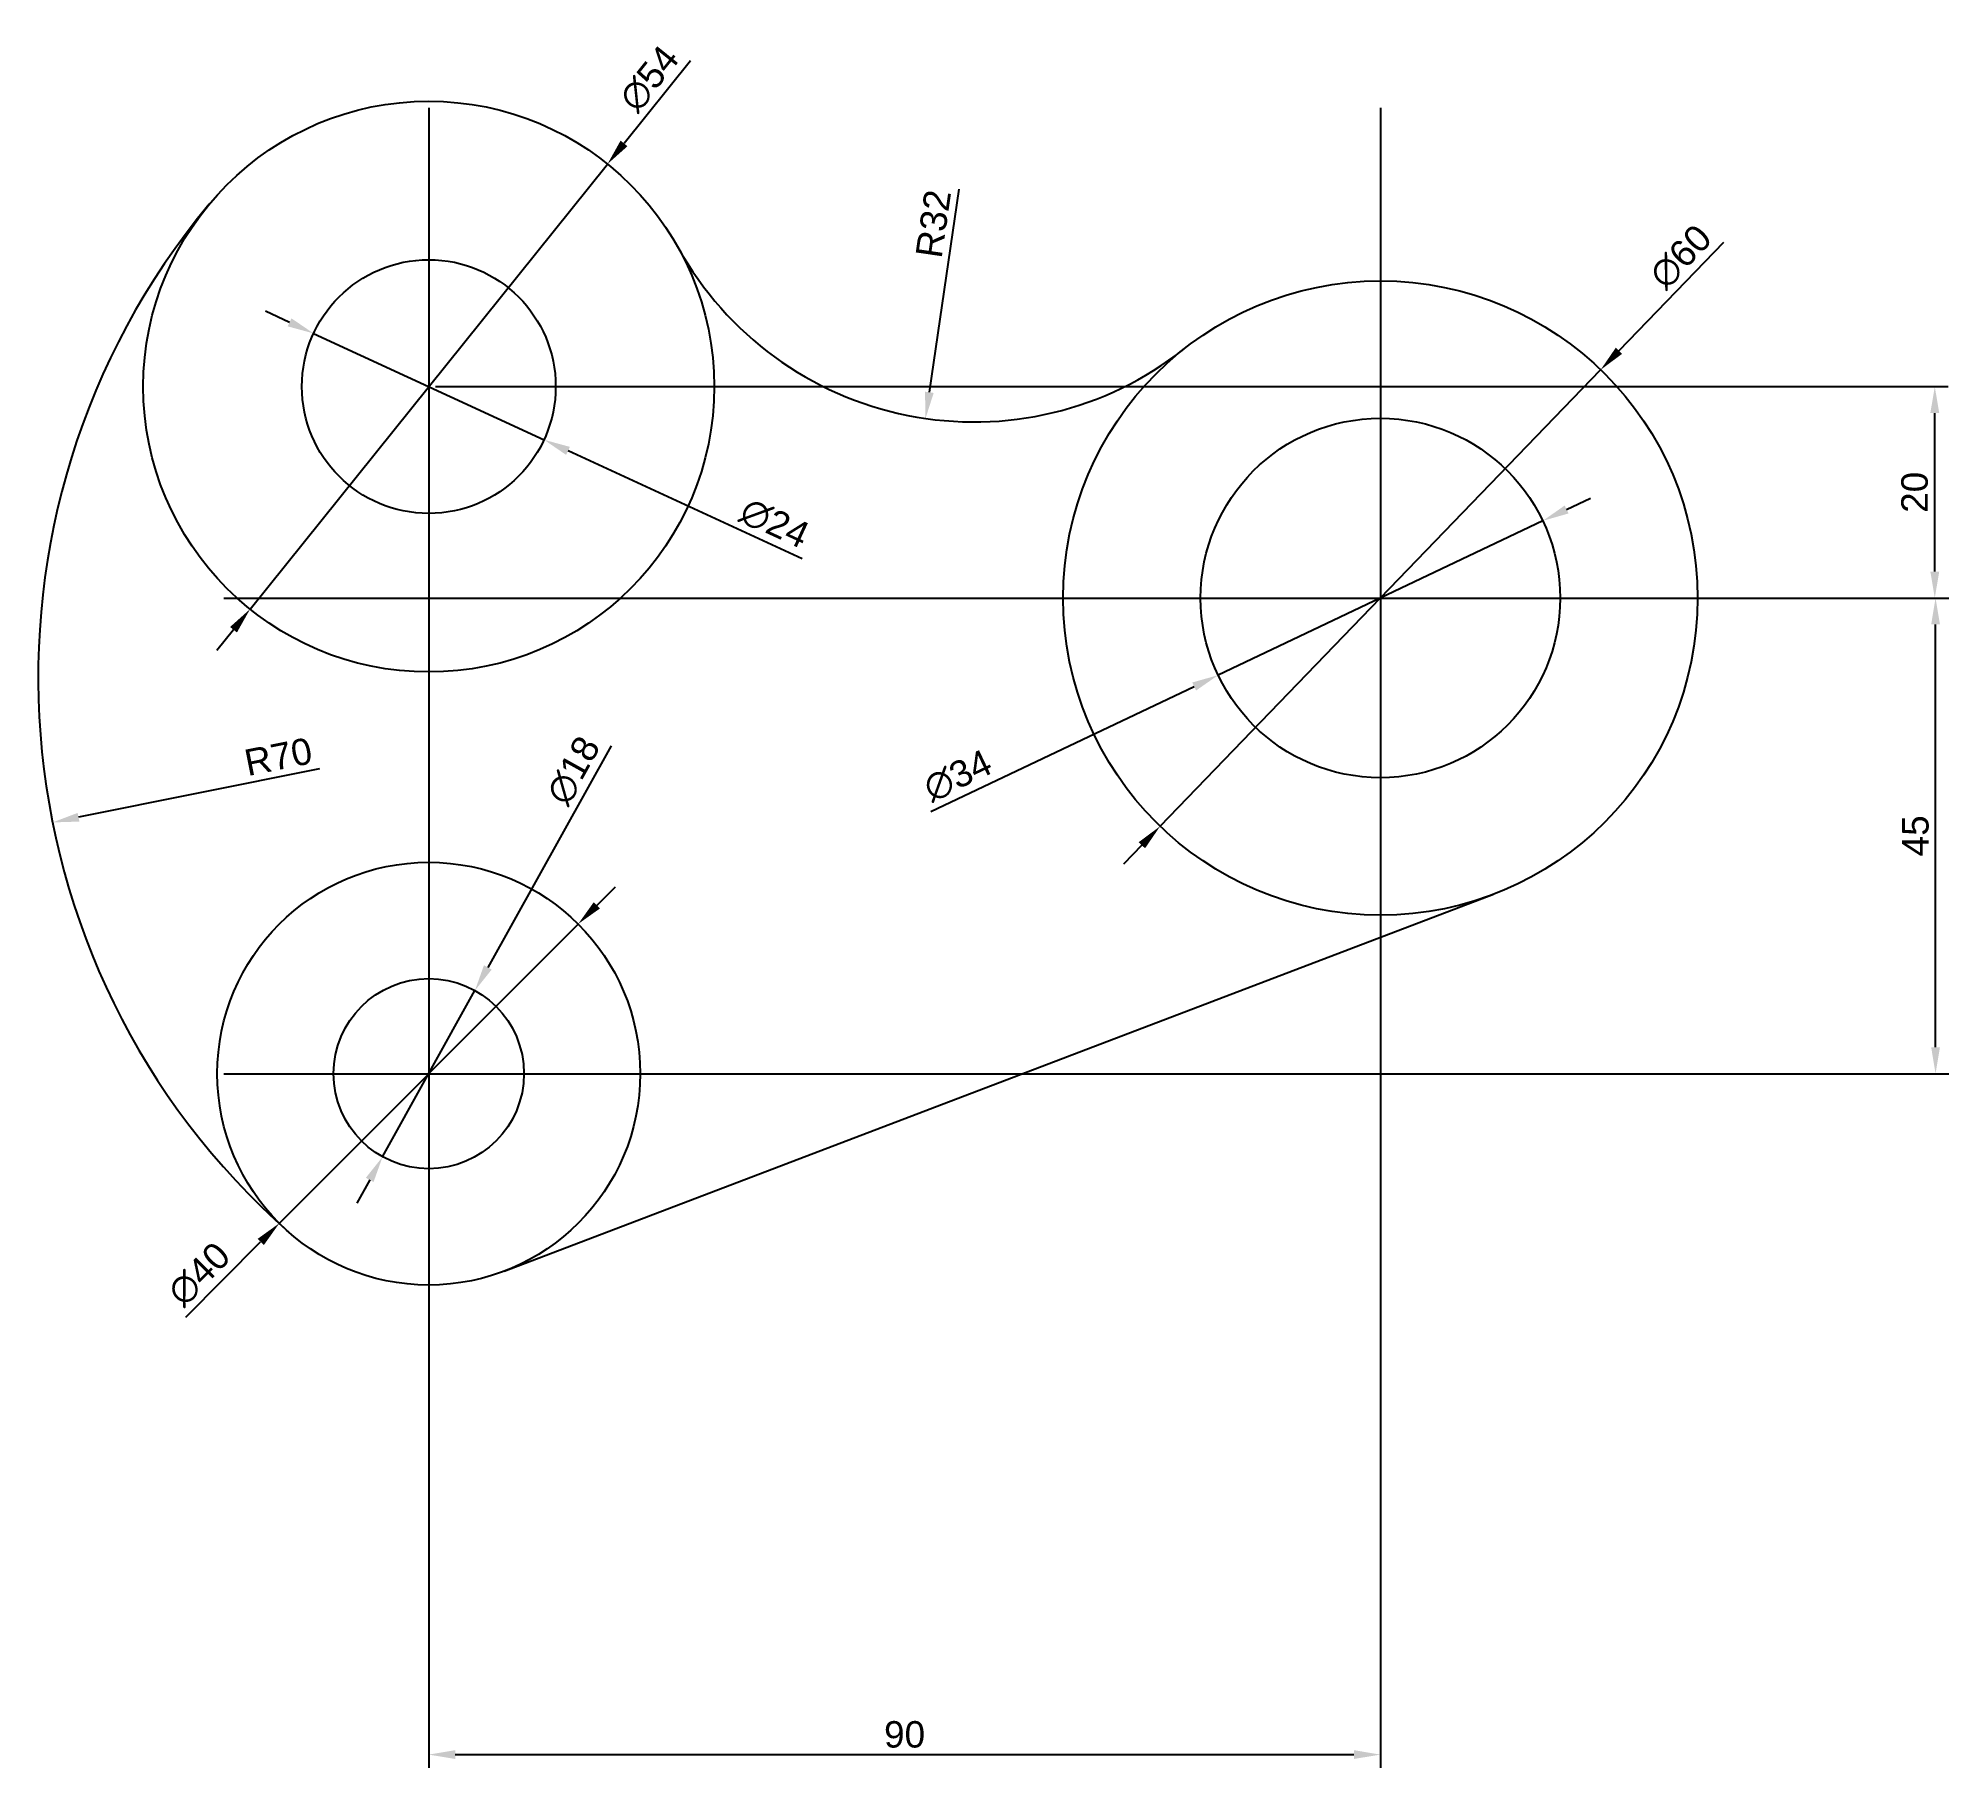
# Model space of a CAD drawing. Header units: millimetres. Extents: x 1 to 181, y -45 to 118.
import ezdxf

# ---------------------------------------------------------------- set-up
doc = ezdxf.new("R2010")
doc.units = ezdxf.units.MM
doc.styles.get("Standard").update_dxf_attribs({"font": 'arial.ttf'})
doc.dimstyles.new('Annotative', dxfattribs={"dimscale": 0, "dimtxt": 2.5, "dimasz": 2.5, "dimexe": 1.25, "dimexo": 0.625, "dimtad": 1, "dimtxsty": 'Standard', "dimcen": 2.5, "dimadec": 0, "dimazin": 0, "dimtfac": 1, "dimtmove": 0, "dimatfit": 3, "dimfxl": 1, "dimarcsym": 0})
doc.dimstyles.new('ISO-25', dxfattribs={"dimtxt": 2.5, "dimasz": 2.5, "dimexe": 1.25, "dimexo": 0.625, "dimtad": 1, "dimtxsty": 'Standard', "dimcen": 2.5, "dimadec": 0, "dimazin": 0, "dimtfac": 1, "dimtmove": 0, "dimatfit": 3, "dimfxl": 1, "dimarcsym": 0})

# ---------------------------------------------------------------- blocks, each defined once
blk = doc.blocks.new('*D1')
at = {"color": 0, "lineweight": -2, "transparency": 16777216}
for p, q in [((37.45, 111.67), (37.45, -45.38)), ((127.45, 111.67), (127.45, -45.38)), ((39.95, -44.13), (124.95, -44.13))]:
    blk.add_line(p, q, dxfattribs=at)
at = {"color": 0, "transparency": 16777216}
for points in [[(39.95, -43.71), (39.95, -44.54), (37.45, -44.13)], [(124.95, -43.71), (124.95, -44.54), (127.45, -44.13)]]:
    blk.add_solid(points, dxfattribs=at)
at = {"layer": 'Defpoints', "color": 0, "transparency": 16777216}
for p in [(37.45, 112.29), (127.45, 112.29), (127.45, -44.13)]:
    blk.add_point(p, dxfattribs=at)
at = {"color": 0, "transparency": 16777216, "insert": (82.45, -42.23), "char_height": 2.5, "attachment_point": 5}
blk.add_mtext('90', dxfattribs=at)
blk = doc.blocks.new('*D3')
at = {"color": 0, "lineweight": -2, "transparency": 16777216}
for p, q in [((18.08, 65.29), (95.58, 65.29)), ((99.33, 65.29), (155.58, 65.29)), ((159.33, 65.29), (181.2, 65.29)), ((179.95, 22.79), (179.95, 62.79)), ((18.08, 20.29), (181.2, 20.29))]:
    blk.add_line(p, q, dxfattribs=at)
at = {"color": 0, "transparency": 16777216}
for points in [[(179.54, 62.79), (180.37, 62.79), (179.95, 65.29)], [(179.54, 22.79), (180.37, 22.79), (179.95, 20.29)]]:
    blk.add_solid(points, dxfattribs=at)
at = {"layer": 'Defpoints', "color": 0, "transparency": 16777216}
for p in [(17.45, 65.29), (179.95, 65.29), (17.45, 20.29)]:
    blk.add_point(p, dxfattribs=at)
at = {"color": 0, "transparency": 16777216, "insert": (178.06, 42.79), "char_height": 2.5, "attachment_point": 5, "rotation": 90}
blk.add_mtext('45', dxfattribs=at)
blk = doc.blocks.new('*D4')
at = {"color": 0, "lineweight": -2, "transparency": 16777216}
for p, q in [((38.08, 85.29), (181.13, 85.29)), ((179.88, 67.79), (179.88, 82.79)), ((38.08, 65.29), (181.13, 65.29))]:
    blk.add_line(p, q, dxfattribs=at)
at = {"color": 0, "transparency": 16777216}
for points in [[(179.46, 82.79), (180.3, 82.79), (179.88, 85.29)], [(179.46, 67.79), (180.3, 67.79), (179.88, 65.29)]]:
    blk.add_solid(points, dxfattribs=at)
at = {"layer": 'Defpoints', "color": 0, "transparency": 16777216}
for p in [(37.45, 85.29), (179.88, 85.29), (37.45, 65.29)]:
    blk.add_point(p, dxfattribs=at)
at = {"color": 0, "transparency": 16777216, "insert": (177.98, 75.29), "char_height": 2.5, "attachment_point": 5, "rotation": 90}
blk.add_mtext('20', dxfattribs=at)
blk = doc.blocks.new('*D5')
at = {"color": 0, "lineweight": -2, "transparency": 16777216}
for p, q in [((53.35, 36.21), (55.11, 37.98)), ((51.58, 34.45), (23.32, 6.14)), ((14.46, -2.74), (21.55, 4.37))]:
    blk.add_line(p, q, dxfattribs=at)
at = {"color": 0, "transparency": 16777216}
for points in [[(53.05, 36.51), (53.64, 35.92), (51.58, 34.45)], [(21.26, 4.66), (21.85, 4.07), (23.32, 6.14)]]:
    blk.add_solid(points, dxfattribs=at)
at = {"layer": 'Defpoints', "color": 0, "transparency": 16777216}
for p in [(51.58, 34.45), (23.32, 6.14)]:
    blk.add_point(p, dxfattribs=at)
at = {"color": 0, "transparency": 16777216, "insert": (15.73, 1.32), "char_height": 2.5, "attachment_point": 5, "rotation": 45.0484}
blk.add_mtext('∅40', dxfattribs=at)
blk = doc.blocks.new('*D6')
at = {"color": 0, "lineweight": -2, "transparency": 16777216}
for p, q in [((54.69, 51.32), (43.04, 30.34)), ((33.08, 12.42), (41.82, 28.16)), ((31.87, 10.24), (30.65, 8.05))]:
    blk.add_line(p, q, dxfattribs=at)
at = {"color": 0, "transparency": 16777216}
for points in [[(42.67, 30.55), (43.4, 30.14), (41.82, 28.16)], [(31.5, 10.44), (32.23, 10.04), (33.08, 12.42)]]:
    blk.add_solid(points, dxfattribs=at)
at = {"layer": 'Defpoints', "color": 0, "transparency": 16777216}
for p in [(41.82, 28.16), (33.08, 12.42)]:
    blk.add_point(p, dxfattribs=at)
at = {"color": 0, "transparency": 16777216, "insert": (51.13, 48.97), "char_height": 2.5, "attachment_point": 5, "rotation": 60.9431}
blk.add_mtext('∅18', dxfattribs=at)
blk = doc.blocks.new('*D7')
at = {"color": 0, "lineweight": -2, "transparency": 16777216}
blk.add_line((27.13, 49.12), (4.33, 44.55), dxfattribs=at)
at = {"color": 0, "transparency": 16777216}
blk.add_solid([(4.24, 44.96), (4.41, 44.14), (1.87, 44.06)], dxfattribs=at)
at = {"layer": 'Defpoints', "color": 0, "transparency": 16777216}
for p in [(70.51, 57.8), (1.87, 44.06)]:
    blk.add_point(p, dxfattribs=at)
at = {"color": 0, "transparency": 16777216, "insert": (23.22, 50.27), "char_height": 2.5, "attachment_point": 5, "rotation": 11.3175}
blk.add_mtext('R70', dxfattribs=at)
blk = doc.blocks.new('*D8')
at = {"color": 0, "lineweight": -2, "transparency": 16777216}
for p, q in [((24.29, 91.37), (22.02, 92.42)), ((26.56, 90.32), (48.35, 80.26)), ((72.75, 68.99), (50.62, 79.21))]:
    blk.add_line(p, q, dxfattribs=at)
at = {"color": 0, "transparency": 16777216}
for points in [[(24.46, 91.75), (24.11, 90.99), (26.56, 90.32)], [(50.79, 79.59), (50.44, 78.83), (48.35, 80.26)]]:
    blk.add_solid(points, dxfattribs=at)
at = {"layer": 'Defpoints', "color": 0, "transparency": 16777216}
for p in [(26.56, 90.32), (48.35, 80.26)]:
    blk.add_point(p, dxfattribs=at)
at = {"color": 0, "transparency": 16777216, "insert": (70.15, 72.36), "char_height": 2.5, "attachment_point": 5, "rotation": 335.2183}
blk.add_mtext('∅24', dxfattribs=at)
blk = doc.blocks.new('*D9')
at = {"color": 0, "lineweight": -2, "transparency": 16777216}
for p, q in [((62.21, 116.12), (55.92, 108.29)), ((20.55, 64.24), (54.35, 106.34)), ((18.98, 62.29), (17.42, 60.34))]:
    blk.add_line(p, q, dxfattribs=at)
at = {"color": 0, "transparency": 16777216}
for points in [[(55.59, 108.56), (56.24, 108.03), (54.35, 106.34)], [(18.66, 62.55), (19.31, 62.03), (20.55, 64.24)]]:
    blk.add_solid(points, dxfattribs=at)
at = {"layer": 'Defpoints', "color": 0, "transparency": 16777216}
for p in [(54.35, 106.34), (20.55, 64.24)]:
    blk.add_point(p, dxfattribs=at)
at = {"color": 0, "transparency": 16777216, "insert": (58.31, 114.42), "char_height": 2.5, "attachment_point": 5, "rotation": 51.2401}
blk.add_mtext('∅54', dxfattribs=at)
blk = doc.blocks.new('*D10')
at = {"color": 0, "lineweight": -2, "transparency": 16777216}
blk.add_line((87.58, 103.98), (84.79, 84.75), dxfattribs=at)
at = {"color": 0, "transparency": 16777216}
blk.add_solid([(84.38, 84.81), (85.2, 84.69), (84.43, 82.28)], dxfattribs=at)
at = {"layer": 'Defpoints', "color": 0, "transparency": 16777216}
for p in [(89.02, 113.95), (84.43, 82.28)]:
    blk.add_point(p, dxfattribs=at)
at = {"color": 0, "transparency": 16777216, "insert": (85.18, 100.69), "char_height": 2.5, "attachment_point": 5, "rotation": 81.75}
blk.add_mtext('R32', dxfattribs=at)
blk = doc.blocks.new('*D11')
at = {"color": 0, "lineweight": -2, "transparency": 16777216}
for p, q in [((159.89, 98.92), (150.01, 88.68)), ((106.62, 43.7), (148.28, 86.88)), ((104.89, 41.9), (103.15, 40.1))]:
    blk.add_line(p, q, dxfattribs=at)
at = {"color": 0, "transparency": 16777216}
for points in [[(149.71, 88.97), (150.31, 88.39), (148.28, 86.88)], [(104.59, 42.19), (105.19, 41.61), (106.62, 43.7)]]:
    blk.add_solid(points, dxfattribs=at)
at = {"layer": 'Defpoints', "color": 0, "transparency": 16777216}
for p in [(148.28, 86.88), (106.62, 43.7)]:
    blk.add_point(p, dxfattribs=at)
at = {"color": 0, "transparency": 16777216, "insert": (155.85, 97.57), "char_height": 2.5, "attachment_point": 5, "rotation": 46.0329}
blk.add_mtext('∅60', dxfattribs=at)
blk = doc.blocks.new('*D12')
at = {"color": 0, "lineweight": -2, "transparency": 16777216}
for p, q in [((145.06, 73.66), (147.32, 74.74)), ((142.8, 72.59), (112.1, 57.99)), ((84.92, 45.08), (109.84, 56.92))]:
    blk.add_line(p, q, dxfattribs=at)
at = {"color": 0, "transparency": 16777216}
for points in [[(144.88, 74.04), (145.24, 73.29), (142.8, 72.59)], [(109.66, 57.3), (110.02, 56.54), (112.1, 57.99)]]:
    blk.add_solid(points, dxfattribs=at)
at = {"layer": 'Defpoints', "color": 0, "transparency": 16777216}
for p in [(142.8, 72.59), (112.1, 57.99)]:
    blk.add_point(p, dxfattribs=at)
at = {"color": 0, "transparency": 16777216, "insert": (87.48, 48.47), "char_height": 2.5, "attachment_point": 5, "rotation": 25.4236}
blk.add_mtext('∅34', dxfattribs=at)

msp = doc.modelspace()

# ---------------------------------------------------------------- linework, layer by layer
msp.add_line((44.573, 1.602), (138.134, 37.258))
for centre, radius in [((37.451, 85.291), 27), ((37.451, 85.291), 12), ((127.451, 65.291), 30), ((127.451, 65.291), 17), ((37.451, 20.291), 20), ((37.451, 20.291), 9)]:
    msp.add_circle(centre, radius)
for centre, radius, start, end in [((70.514, 57.799), 70, 140.25619, 228.60371), ((89.024, 113.947), 32, 209.05804, 308.30016)]:
    msp.add_arc(centre, radius, start, end)

# ---------------------------------------------------------------- dimensions: what is measured, and where the dimension line sits
for p1, p2, picture, middle in [((20.547, 64.237), (54.354, 106.345), '*D9', (59.845, 113.184)), ((106.623, 43.699), (148.278, 86.883), '*D11', (157.27, 96.205)), ((26.556, 90.321), (48.346, 80.261), '*D8', (69.328, 70.574)), ((142.804, 72.589), (112.097, 57.993), '*D12', (88.328, 46.694)), ((33.08, 12.424), (41.822, 28.158), '*D6', (52.854, 48.014))]:
    dim = msp.add_diameter_dim_2p(p1=p1, p2=p2, dimstyle='ISO-25')
    dim.commit()
    dim.dimension.update_dxf_attribs({"geometry": picture, "text_midpoint": middle, "dimtype": 163})
for center, mpoint, picture, middle in [((89.024, 113.947), (84.432, 82.278), '*D10', (87.063, 100.419)), ((70.514, 57.799), (1.875, 44.062), '*D7', (23.597, 48.409))]:
    dim = msp.add_radius_dim(center=center, mpoint=mpoint, dimstyle='ISO-25')
    dim.commit()
    dim.dimension.update_dxf_attribs({"geometry": picture, "text_midpoint": middle, "dimtype": 164})
dim = msp.add_linear_dim(base=(127.451, -44.127), p1=(37.451, 112.291), p2=(127.451, 112.291), dimstyle='ISO-25')
dim.commit()
dim.dimension.update_dxf_attribs({"geometry": '*D1', "text_midpoint": (82.451, -42.226)})
for base, p1, p2, dimstyle, picture, middle in [((179.881, 85.291), (37.451, 65.291), (37.451, 85.291), 'ISO-25', '*D4', (177.98, 75.291)), ((179.954, 65.291), (17.451, 20.291), (17.451, 65.291), 'Annotative', '*D3', (178.058, 42.791))]:
    dim = msp.add_linear_dim(base=base, p1=p1, p2=p2, angle=90, dimstyle=dimstyle)
    dim.commit()
    dim.dimension.update_dxf_attribs({"geometry": picture, "text_midpoint": middle})
dim = msp.add_diameter_dim_2p(p1=(51.581, 34.445), p2=(23.32, 6.137), dimstyle='ISO-25')
dim.commit()
dim.dimension.update_dxf_attribs({"geometry": '*D5', "text_midpoint": (17.123, -0.071)})

doc.saveas('drawing.dxf')
